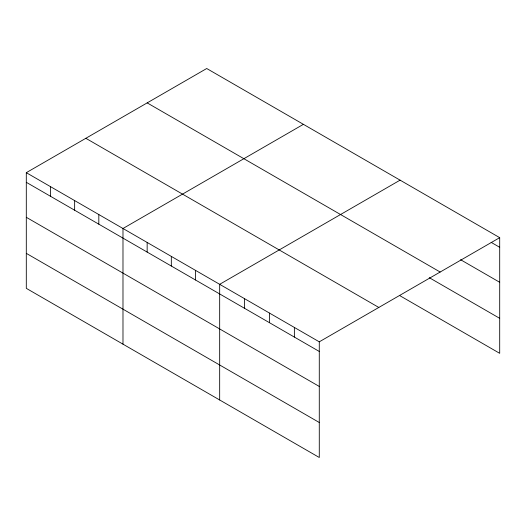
<?xml version="1.0" encoding="UTF-8"?>
<svg xmlns="http://www.w3.org/2000/svg" width="526" height="526" viewBox="0 0 526 526"><rect width="100%" height="100%" fill="white"/><g stroke="black" fill="none" stroke-linecap="round" stroke-linejoin="round"><path stroke-width="0.79" d="M26.3 172.673L319.282 341.828L319.282 457.488L26.3 288.34L26.3 172.673L206.718 68.511L499.7 237.66L499.7 353.327L400.089 295.816M303.403 124.333L122.985 228.494L122.985 344.155M400.089 180.148L219.671 284.316L219.671 399.977M319.282 341.828L499.7 237.66M491.159 242.368L499.7 247.299M460.566 259.693L499.7 282.284M147.181 102.886L440.163 272.034M429.255 277.669L499.7 318.335M85.837 138.299L378.819 307.454M26.3 182.312L319.282 351.46M26.3 217.297L319.282 386.452M26.3 253.348L319.282 422.503M294.376 327.448L294.376 337.081M269.476 313.069L269.476 322.708M244.57 298.689L244.57 308.328M195.494 270.357L195.494 279.996M171.325 256.405L171.325 266.038M147.155 242.447L147.155 252.085M98.816 214.536L98.816 224.175M74.639 200.584L74.639 210.222M50.47 186.631L50.47 196.264"/></g></svg>
